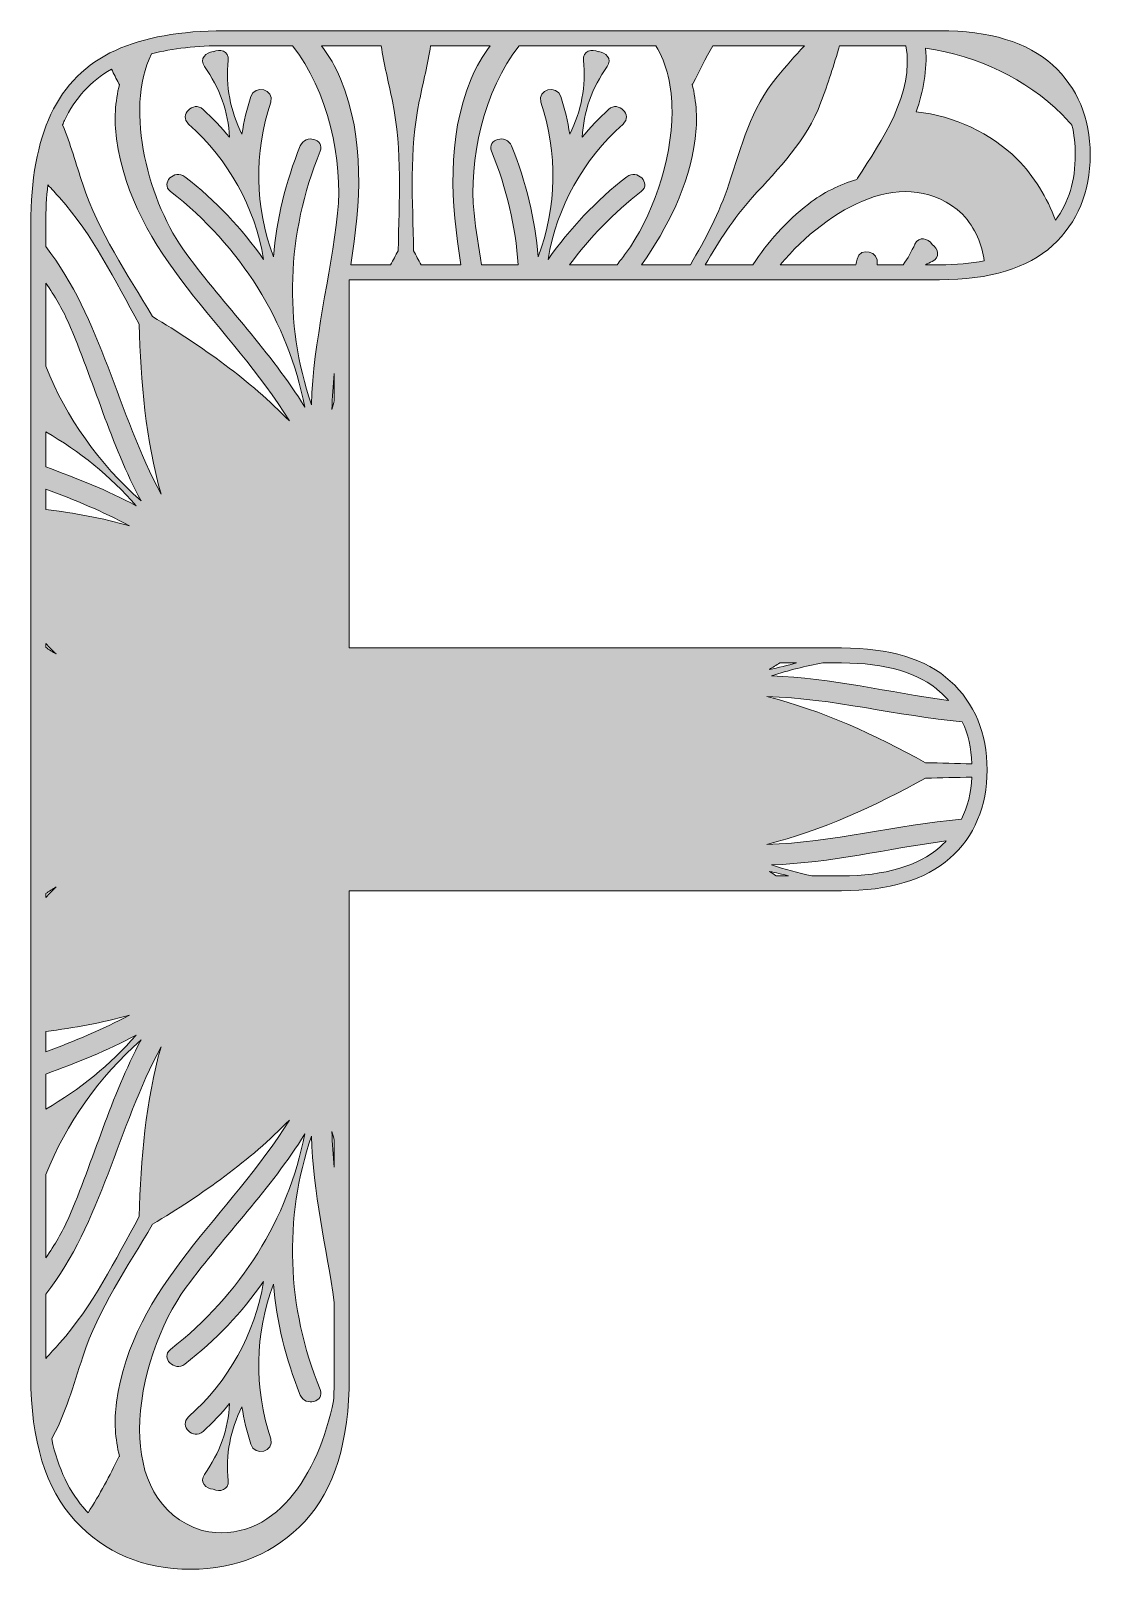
# Model space of a CAD drawing. Extents: x -728 to 2523, y -2539 to -44.
# Drawn here: x 1148.2 to 1431.8, y -456 to -44 of the extents above; entities that cross this region are included whole.
import ezdxf

# ---------------------------------------------------------------- set-up
doc = ezdxf.new("R2010")
doc.units = 0
doc.header["$MEASUREMENT"] = 0
doc.layers.add('Layer 1', color=7, linetype='Continuous', lineweight=0)

msp = doc.modelspace()

# ---------------------------------------------------------------- hatches: boundary and pattern name
at = {"layer": 'Layer 1', "true_color": 0x06b8ba, "transparency": 33554687}
h = msp.add_hatch(color=132, dxfattribs=at)
h.dxf.hatch_style = 2
edge = h.paths.add_edge_path()
edge.add_spline(control_points=[(1412.27, -78.42), (1405.02, -71.35), (1395.66, -66.94), (1385.19, -65.72), (1387.13, -60.27), (1388.2, -54.63), (1387.74, -48.75), (1401.93, -50.8), (1414.43, -56.86), (1424.26, -66.43), (1425.17, -67.37), (1426.04, -68.34), (1426.9, -69.33), (1427.49, -71.78), (1427.8, -74.41), (1427.8, -77.24), (1427.8, -84.23), (1426.04, -90.02), (1422.47, -94.79), (1420.27, -88.64), (1416.82, -83.09), (1412.27, -78.42)], knot_values=[0, 0, 0, 0, 1, 1, 1, 2, 2, 2, 3, 3, 3, 4, 4, 4, 5, 5, 5, 6, 6, 6, 7, 7, 7, 7], degree=3, periodic=0)
edge = h.paths.add_edge_path()
edge.add_spline(control_points=[(1341.3, -88.73), (1348.61, -80.54), (1355.77, -73.74), (1359.72, -63.18), (1361.58, -58.21), (1363.21, -53.15), (1364.71, -48.05), (1364.71, -48.05), (1382.46, -48.05), (1382.46, -48.05), (1384.72, -60.79), (1376.03, -73.45), (1369.47, -83.52), (1369.4, -83.64), (1369.34, -83.76), (1369.29, -83.88), (1364.72, -85.21), (1360.3, -87.38), (1356.36, -90.44), (1350.27, -95.17), (1345.48, -100.69), (1341.5, -106.7), (1341.5, -106.7), (1328.75, -106.7), (1328.75, -106.7), (1332.4, -100.37), (1336.36, -94.26), (1341.3, -88.73)], knot_values=[0, 0, 0, 0, 1, 1, 1, 2, 2, 2, 3, 3, 3, 4, 4, 4, 5, 5, 5, 6, 6, 6, 7, 7, 7, 8, 8, 8, 9, 9, 9, 9], degree=3, periodic=0)
edge = h.paths.add_edge_path()
edge.add_spline(control_points=[(1326.05, -72.94), (1326.73, -67.98), (1326.41, -63.05), (1325.26, -58.41), (1325.34, -58.3), (1325.43, -58.25), (1325.48, -58.12), (1327.11, -54.93), (1328.83, -51.46), (1330.78, -48.05), (1330.78, -48.05), (1355.28, -48.05), (1355.28, -48.05), (1352.77, -50.77), (1350.33, -53.55), (1347.98, -56.41), (1340.82, -65.11), (1338.5, -74.69), (1335.07, -85.13), (1332.53, -92.81), (1328.81, -99.83), (1324.77, -106.7), (1324.77, -106.7), (1311.68, -106.7), (1311.68, -106.7), (1318.7, -96.66), (1324.28, -85.86), (1326.05, -72.94)], knot_values=[0, 0, 0, 0, 1, 1, 1, 2, 2, 2, 3, 3, 3, 4, 4, 4, 5, 5, 5, 6, 6, 6, 7, 7, 7, 8, 8, 8, 9, 9, 9, 9], degree=3, periodic=0)
edge = h.paths.add_edge_path()
edge.add_spline(control_points=[(1250.66, -102.97), (1250.47, -89.54), (1249.44, -76.19), (1252.19, -62.93), (1253.27, -57.78), (1254.46, -52.93), (1255.22, -48.05), (1255.22, -48.05), (1271.18, -48.05), (1271.18, -48.05), (1269.14, -50.71), (1267.41, -53.66), (1266.1, -56.89), (1259.38, -73.37), (1260.75, -89.99), (1263.35, -106.7), (1263.35, -106.7), (1252.67, -106.7), (1252.67, -106.7), (1252.01, -105.45), (1251.34, -104.21), (1250.66, -102.97)], knot_values=[0, 0, 0, 0, 1, 1, 1, 2, 2, 2, 3, 3, 3, 4, 4, 4, 5, 5, 5, 6, 6, 6, 7, 7, 7, 7], degree=3, periodic=0)
edge = h.paths.add_edge_path()
edge.add_spline(control_points=[(1231.1, -56.89), (1229.8, -53.66), (1228.06, -50.71), (1226.02, -48.05), (1226.02, -48.05), (1241.99, -48.05), (1241.99, -48.05), (1242.74, -52.93), (1243.94, -57.78), (1245.01, -62.93), (1247.77, -76.19), (1246.73, -89.54), (1246.55, -102.97), (1245.87, -104.21), (1245.19, -105.45), (1244.53, -106.7), (1244.53, -106.7), (1233.85, -106.7), (1233.85, -106.7), (1236.45, -89.99), (1237.82, -73.37), (1231.1, -56.89)], knot_values=[0, 0, 0, 0, 1, 1, 1, 2, 2, 2, 3, 3, 3, 4, 4, 4, 5, 5, 5, 6, 6, 6, 7, 7, 7, 7], degree=3, periodic=0)
edge = h.paths.add_edge_path()
edge.add_spline(control_points=[(1345.9, -215.05), (1346.83, -214.48), (1347.76, -213.89), (1348.67, -213.29), (1348.67, -213.29), (1353.18, -213.29), (1353.18, -213.29), (1350.79, -213.96), (1348.37, -214.56), (1345.9, -215.05)], knot_values=[0, 0, 0, 0, 1, 1, 1, 2, 2, 2, 3, 3, 3, 3], degree=3, periodic=0)
edge = h.paths.add_edge_path()
edge.add_spline(control_points=[(1387.72, -240.03), (1374.19, -232.58), (1359.86, -225.94), (1345.25, -222.31), (1362.78, -222.74), (1380.23, -227.55), (1397.55, -229.04), (1399.11, -232.35), (1399.96, -236.09), (1400.13, -240.31), (1396, -240.23), (1391.86, -240.09), (1387.72, -240.03)], knot_values=[0, 0, 0, 0, 1, 1, 1, 2, 2, 2, 3, 3, 3, 4, 4, 4, 4], degree=3, periodic=0)
edge = h.paths.add_edge_path()
edge.add_spline(control_points=[(1345.25, -261.87), (1359.86, -258.24), (1374.19, -251.59), (1387.72, -244.14), (1391.86, -244.09), (1395.99, -243.95), (1400.11, -243.87), (1399.9, -248.11), (1398.98, -251.86), (1397.32, -255.16), (1380.07, -256.66), (1362.71, -261.44), (1345.25, -261.87)], knot_values=[0, 0, 0, 0, 1, 1, 1, 2, 2, 2, 3, 3, 3, 4, 4, 4, 4], degree=3, periodic=0)
edge = h.paths.add_edge_path()
edge.add_spline(control_points=[(1345.9, -269.12), (1347.63, -269.46), (1349.33, -269.87), (1351.02, -270.3), (1351.02, -270.3), (1347.75, -270.3), (1347.75, -270.3), (1347.14, -269.9), (1346.53, -269.51), (1345.9, -269.12)], knot_values=[0, 0, 0, 0, 1, 1, 1, 2, 2, 2, 3, 3, 3, 3], degree=3, periodic=0)
edge = h.paths.add_edge_path()
edge.add_spline(control_points=[(1229.46, -348.34), (1229.13, -345.14), (1228.9, -341.94), (1228.82, -338.74), (1229.02, -339.55), (1229.24, -340.36), (1229.46, -341.16), (1229.46, -341.16), (1229.46, -348.34), (1229.46, -348.34)], knot_values=[0, 0, 0, 0, 1, 1, 1, 2, 2, 2, 3, 3, 3, 3], degree=3, periodic=0)
edge = h.paths.add_edge_path()
edge.add_spline(control_points=[(1194.07, -445.59), (1181.9, -441.7), (1177.35, -430.82), (1177.35, -418.54), (1177.35, -405.06), (1182.84, -389.89), (1189.79, -380.47), (1200.13, -366.45), (1212.46, -354.13), (1221.57, -339.39), (1216.99, -362.32), (1204.51, -382.38), (1185.59, -397.11), (1182.79, -399.3), (1186.7, -403.2), (1189.46, -401.05), (1197.72, -394.61), (1204.76, -387.14), (1210.52, -378.92), (1208.11, -393.1), (1201.23, -405.41), (1190.45, -415.16), (1187.81, -417.54), (1191.7, -421.46), (1194.32, -419.08), (1196.92, -416.74), (1199.26, -414.2), (1201.4, -411.59), (1201.04, -418.53), (1198.78, -424.84), (1194.69, -430.56), (1193.29, -432.55), (1195.09, -434.46), (1197.04, -434.54), (1197.04, -434.54), (1197.04, -434.49), (1197.04, -434.49), (1198.76, -435.4), (1201.27, -434.7), (1201.04, -432.26), (1200.37, -425.27), (1201.58, -418.67), (1204.72, -412.48), (1205.29, -415.82), (1206.03, -419.18), (1207.1, -422.5), (1208.19, -425.87), (1213.52, -424.44), (1212.42, -421.04), (1207.97, -407.22), (1208.16, -393.11), (1213.16, -379.63), (1214.04, -389.64), (1216.41, -399.62), (1220.34, -409.32), (1221.66, -412.57), (1226.99, -411.15), (1225.65, -407.85), (1216.66, -385.67), (1215.85, -362.11), (1223.32, -340), (1223.79, -354.99), (1227.28, -369.63), (1229.46, -384.52), (1229.46, -384.52), (1229.46, -404.43), (1229.46, -404.43), (1229.46, -406.64), (1229.38, -408.77), (1229.24, -410.83), (1225.35, -430.28), (1213.43, -449.81), (1194.07, -445.59)], knot_values=[0, 0, 0, 0, 1, 1, 1, 2, 2, 2, 3, 3, 3, 4, 4, 4, 5, 5, 5, 6, 6, 6, 7, 7, 7, 8, 8, 8, 9, 9, 9, 10, 10, 10, 11, 11, 11, 12, 12, 12, 13, 13, 13, 14, 14, 14, 15, 15, 15, 16, 16, 16, 17, 17, 17, 18, 18, 18, 19, 19, 19, 20, 20, 20, 21, 21, 21, 22, 22, 22, 23, 23, 23, 24, 24, 24, 24], degree=3, periodic=0)
edge = h.paths.add_edge_path()
edge.add_spline(control_points=[(1152.21, -275.05), (1153.13, -274.45), (1154.07, -273.85), (1155.01, -273.27), (1154.06, -274.19), (1153.13, -275.13), (1152.21, -276.08), (1152.21, -276.08), (1152.21, -275.05), (1152.21, -275.05)], knot_values=[0, 0, 0, 0, 1, 1, 1, 2, 2, 2, 3, 3, 3, 3], degree=3, periodic=0)
edge = h.paths.add_edge_path()
edge.add_spline(control_points=[(1223.32, -144.18), (1215.85, -122.06), (1216.66, -98.5), (1225.65, -76.32), (1226.99, -73.02), (1221.66, -71.6), (1220.34, -74.85), (1216.41, -84.56), (1214.04, -94.54), (1213.16, -104.55), (1208.16, -91.07), (1207.97, -76.96), (1212.42, -63.13), (1213.52, -59.74), (1208.19, -58.3), (1207.1, -61.67), (1206.03, -65), (1205.29, -68.35), (1204.72, -71.7), (1201.58, -65.5), (1200.37, -58.9), (1201.04, -51.91), (1201.27, -49.47), (1198.76, -48.77), (1197.04, -49.69), (1197.04, -49.69), (1197.04, -49.63), (1197.04, -49.63), (1195.09, -49.71), (1193.29, -51.62), (1194.69, -53.61), (1198.78, -59.34), (1201.04, -65.65), (1201.4, -72.58), (1199.26, -69.97), (1196.92, -67.44), (1194.32, -65.09), (1191.7, -62.72), (1187.81, -66.63), (1190.45, -69.02), (1201.23, -78.76), (1208.11, -91.08), (1210.52, -105.25), (1204.76, -97.03), (1197.72, -89.57), (1189.46, -83.12), (1186.7, -80.98), (1182.79, -84.87), (1185.59, -87.06), (1204.51, -101.79), (1216.99, -121.85), (1221.57, -144.79), (1212.46, -130.04), (1200.13, -117.73), (1189.79, -103.7), (1179.95, -90.36), (1173.04, -65.48), (1180.52, -50.19), (1186.15, -48.78), (1192.65, -48.05), (1199.99, -48.05), (1199.99, -48.05), (1218.26, -48.05), (1218.26, -48.05), (1227.73, -59.75), (1231.87, -79.21), (1230.35, -92.84), (1228.41, -110.1), (1223.86, -126.9), (1223.32, -144.18)], knot_values=[0, 0, 0, 0, 1, 1, 1, 2, 2, 2, 3, 3, 3, 4, 4, 4, 5, 5, 5, 6, 6, 6, 7, 7, 7, 8, 8, 8, 9, 9, 9, 10, 10, 10, 11, 11, 11, 12, 12, 12, 13, 13, 13, 14, 14, 14, 15, 15, 15, 16, 16, 16, 17, 17, 17, 18, 18, 18, 19, 19, 19, 20, 20, 20, 21, 21, 21, 22, 22, 22, 23, 23, 23, 23], degree=3, periodic=0)
edge = h.paths.add_edge_path()
edge.add_spline(control_points=[(1229.46, -143.01), (1229.24, -143.82), (1229.02, -144.63), (1228.82, -145.44), (1228.9, -142.23), (1229.13, -139.03), (1229.46, -135.83), (1229.46, -135.83), (1229.46, -143.01), (1229.46, -143.01)], knot_values=[0, 0, 0, 0, 1, 1, 1, 2, 2, 2, 3, 3, 3, 3], degree=3, periodic=0)
edge = h.paths.add_edge_path()
edge.add_spline(control_points=[(1157.22, -68.1), (1160.01, -62.13), (1164.24, -57.52), (1169.79, -54.34), (1170.46, -55.62), (1171.09, -56.89), (1171.72, -58.12), (1171.77, -58.25), (1171.86, -58.3), (1171.94, -58.41), (1170.79, -63.05), (1170.47, -67.98), (1171.15, -72.94), (1175.44, -104.15), (1201.87, -123.04), (1217.42, -148.5), (1206.96, -137.65), (1194.04, -128.57), (1180.83, -120.58), (1173.95, -109.03), (1166.39, -98), (1162.13, -85.13), (1160.31, -79.6), (1158.8, -74.31), (1156.72, -69.27), (1156.89, -68.88), (1157.04, -68.47), (1157.22, -68.1)], knot_values=[0, 0, 0, 0, 1, 1, 1, 2, 2, 2, 3, 3, 3, 4, 4, 4, 5, 5, 5, 6, 6, 6, 7, 7, 7, 8, 8, 8, 9, 9, 9, 9], degree=3, periodic=0)
edge = h.paths.add_edge_path()
edge.add_spline(control_points=[(1152.21, -95.84), (1152.21, -92.09), (1152.41, -88.58), (1152.78, -85.28), (1153.81, -86.41), (1154.85, -87.56), (1155.9, -88.73), (1164.93, -98.83), (1170.7, -110.91), (1177.26, -122.63), (1177.58, -138.01), (1178.97, -153.67), (1183.09, -168.09), (1171.42, -146.59), (1167.15, -120.99), (1152.21, -101.85), (1152.21, -101.85), (1152.21, -95.84), (1152.21, -95.84)], knot_values=[0, 0, 0, 0, 1, 1, 1, 2, 2, 2, 3, 3, 3, 4, 4, 4, 5, 5, 5, 6, 6, 6, 6], degree=3, periodic=0)
edge = h.paths.add_edge_path()
edge.add_spline(control_points=[(1152.21, -111.61), (1154.66, -115.07), (1156.7, -118.59), (1158.17, -121.96), (1165.12, -137.89), (1169.58, -154.7), (1177.75, -169.94), (1166.41, -159.95), (1157.79, -147.7), (1152.21, -133.87), (1152.21, -133.87), (1152.21, -111.61), (1152.21, -111.61)], knot_values=[0, 0, 0, 0, 1, 1, 1, 2, 2, 2, 3, 3, 3, 4, 4, 4, 4], degree=3, periodic=0)
edge = h.paths.add_edge_path()
edge.add_spline(control_points=[(1152.21, -151.43), (1161.25, -156.61), (1169.42, -163.25), (1176.45, -171.24), (1168.67, -167.07), (1160.48, -163.86), (1152.21, -160.8), (1152.21, -160.8), (1152.21, -151.43), (1152.21, -151.43)], knot_values=[0, 0, 0, 0, 1, 1, 1, 2, 2, 2, 3, 3, 3, 3], degree=3, periodic=0)
edge = h.paths.add_edge_path()
edge.add_spline(control_points=[(1152.21, -166.74), (1159.87, -169.64), (1167.46, -172.7), (1174.61, -176.58), (1167.39, -174.52), (1159.86, -173.14), (1152.21, -172.23), (1152.21, -172.23), (1152.21, -166.74), (1152.21, -166.74)], knot_values=[0, 0, 0, 0, 1, 1, 1, 2, 2, 2, 3, 3, 3, 3], degree=3, periodic=0)
edge = h.paths.add_edge_path()
edge.add_spline(control_points=[(1152.21, -208.09), (1153.13, -209.04), (1154.06, -209.99), (1155.01, -210.9), (1154.07, -210.33), (1153.13, -209.73), (1152.21, -209.12), (1152.21, -209.12), (1152.21, -208.09), (1152.21, -208.09)], knot_values=[0, 0, 0, 0, 1, 1, 1, 2, 2, 2, 3, 3, 3, 3], degree=3, periodic=0)
edge = h.paths.add_edge_path()
edge.add_spline(control_points=[(1152.21, -311.94), (1159.86, -311.04), (1167.39, -309.66), (1174.61, -307.6), (1167.46, -311.47), (1159.87, -314.53), (1152.21, -317.44), (1152.21, -317.44), (1152.21, -311.94), (1152.21, -311.94)], knot_values=[0, 0, 0, 0, 1, 1, 1, 2, 2, 2, 3, 3, 3, 3], degree=3, periodic=0)
edge = h.paths.add_edge_path()
edge.add_spline(control_points=[(1152.21, -323.38), (1160.48, -320.31), (1168.67, -317.11), (1176.45, -312.94), (1169.42, -320.93), (1161.25, -327.56), (1152.21, -332.75), (1152.21, -332.75), (1152.21, -323.38), (1152.21, -323.38)], knot_values=[0, 0, 0, 0, 1, 1, 1, 2, 2, 2, 3, 3, 3, 3], degree=3, periodic=0)
edge = h.paths.add_edge_path()
edge.add_spline(control_points=[(1152.21, -350.3), (1157.79, -336.48), (1166.41, -324.22), (1177.75, -314.24), (1169.58, -329.47), (1165.12, -346.28), (1158.17, -362.22), (1156.7, -365.58), (1154.66, -369.11), (1152.21, -372.57), (1152.21, -372.57), (1152.21, -350.3), (1152.21, -350.3)], knot_values=[0, 0, 0, 0, 1, 1, 1, 2, 2, 2, 3, 3, 3, 4, 4, 4, 4], degree=3, periodic=0)
edge = h.paths.add_edge_path()
edge.add_spline(control_points=[(1152.21, -382.33), (1167.15, -363.19), (1171.42, -337.59), (1183.09, -316.08), (1178.97, -330.51), (1177.58, -346.16), (1177.26, -361.54), (1170.7, -373.26), (1164.93, -385.34), (1155.9, -395.44), (1154.66, -396.84), (1153.42, -398.19), (1152.21, -399.52), (1152.21, -399.52), (1152.21, -382.33), (1152.21, -382.33)], knot_values=[0, 0, 0, 0, 1, 1, 1, 2, 2, 2, 3, 3, 3, 4, 4, 4, 5, 5, 5, 5], degree=3, periodic=0)
edge = h.paths.add_edge_path()
edge.add_spline(control_points=[(1163.03, -440.28), (1158.59, -435.47), (1155.51, -429.03), (1153.8, -421.03), (1157.62, -414.19), (1159.56, -406.86), (1162.13, -399.05), (1166.39, -386.18), (1173.95, -375.15), (1180.83, -363.6), (1194.04, -355.6), (1206.96, -346.52), (1217.42, -335.68), (1201.87, -361.13), (1175.44, -380.02), (1171.15, -411.23), (1170.47, -416.19), (1170.79, -421.12), (1171.94, -425.76), (1171.86, -425.87), (1171.77, -425.92), (1171.72, -426.06), (1169.34, -430.73), (1166.74, -436), (1163.55, -440.82), (1163.38, -440.64), (1163.2, -440.47), (1163.03, -440.28)], knot_values=[0, 0, 0, 0, 1, 1, 1, 2, 2, 2, 3, 3, 3, 4, 4, 4, 5, 5, 5, 6, 6, 6, 7, 7, 7, 8, 8, 8, 9, 9, 9, 9], degree=3, periodic=0)
edge = h.paths.add_edge_path()
edge.add_spline(control_points=[(1391.55, -262.59), (1385.74, -267.7), (1376.9, -270.3), (1365.24, -270.3), (1365.24, -270.3), (1357.25, -270.3), (1357.25, -270.3), (1353.65, -269.53), (1350.06, -268.57), (1346.51, -267.37), (1362.25, -266.88), (1377.6, -263.06), (1393.26, -260.92), (1392.72, -261.49), (1392.15, -262.05), (1391.55, -262.59)], knot_values=[0, 0, 0, 0, 1, 1, 1, 2, 2, 2, 3, 3, 3, 4, 4, 4, 5, 5, 5, 5], degree=3, periodic=0)
edge = h.paths.add_edge_path()
edge.add_spline(control_points=[(1365.24, -213.29), (1377.06, -213.29), (1385.96, -215.92), (1391.66, -221.11), (1392.43, -221.82), (1393.15, -222.56), (1393.82, -223.33), (1377.97, -221.21), (1362.44, -217.31), (1346.51, -216.8), (1351.02, -215.28), (1355.59, -214.12), (1360.19, -213.29), (1360.19, -213.29), (1365.24, -213.29), (1365.24, -213.29)], knot_values=[0, 0, 0, 0, 1, 1, 1, 2, 2, 2, 3, 3, 3, 4, 4, 4, 5, 5, 5, 5], degree=3, periodic=0)
edge = h.paths.add_edge_path()
edge.add_spline(control_points=[(1307.75, -83.12), (1299.49, -89.57), (1292.45, -97.03), (1286.68, -105.25), (1289.09, -91.08), (1295.97, -78.76), (1306.75, -69.02), (1309.39, -66.63), (1305.5, -62.72), (1302.88, -65.09), (1300.28, -67.44), (1297.95, -69.97), (1295.8, -72.58), (1296.16, -65.65), (1298.43, -59.34), (1302.51, -53.61), (1303.91, -51.62), (1302.11, -49.71), (1300.16, -49.63), (1300.16, -49.63), (1300.16, -49.69), (1300.16, -49.69), (1298.44, -48.77), (1295.93, -49.47), (1296.16, -51.91), (1296.83, -58.9), (1295.63, -65.5), (1292.49, -71.7), (1291.92, -68.35), (1291.17, -65), (1290.1, -61.67), (1289.01, -58.3), (1283.68, -59.74), (1284.78, -63.13), (1289.24, -76.96), (1289.04, -91.07), (1284.04, -104.55), (1283.17, -94.54), (1280.79, -84.56), (1276.87, -74.85), (1275.54, -71.6), (1270.21, -73.02), (1271.55, -76.32), (1275.58, -86.26), (1277.95, -96.47), (1278.68, -106.7), (1278.68, -106.7), (1268.86, -106.7), (1268.86, -106.7), (1268.09, -102.1), (1267.38, -97.49), (1266.86, -92.84), (1265.33, -79.21), (1269.47, -59.75), (1278.94, -48.05), (1278.94, -48.05), (1315.49, -48.05), (1315.49, -48.05), (1318.54, -52.95), (1319.85, -59.09), (1319.85, -65.64), (1319.85, -79.12), (1314.36, -94.29), (1307.41, -103.7), (1306.67, -104.71), (1305.91, -105.71), (1305.15, -106.7), (1305.15, -106.7), (1292.44, -106.7), (1292.44, -106.7), (1297.79, -99.44), (1304.2, -92.83), (1311.62, -87.06), (1314.41, -84.87), (1310.5, -80.98), (1307.75, -83.12)], knot_values=[0, 0, 0, 0, 1, 1, 1, 2, 2, 2, 3, 3, 3, 4, 4, 4, 5, 5, 5, 6, 6, 6, 7, 7, 7, 8, 8, 8, 9, 9, 9, 10, 10, 10, 11, 11, 11, 12, 12, 12, 13, 13, 13, 14, 14, 14, 15, 15, 15, 16, 16, 16, 17, 17, 17, 18, 18, 18, 19, 19, 19, 20, 20, 20, 21, 21, 21, 22, 22, 22, 23, 23, 23, 24, 24, 24, 25, 25, 25, 25], degree=3, periodic=0)
edge = h.paths.add_edge_path()
edge.add_spline(control_points=[(1387.73, -106.7), (1388.32, -106.39), (1388.91, -106.09), (1389.52, -105.81), (1391.75, -104.8), (1391.1, -102.27), (1389.45, -101.23), (1388.42, -99.59), (1385.89, -98.94), (1384.88, -101.17), (1383.98, -103.14), (1382.93, -104.97), (1381.76, -106.7), (1381.76, -106.7), (1374.73, -106.7), (1374.73, -106.7), (1374.73, -106.66), (1374.74, -106.63), (1374.75, -106.59), (1375.49, -103.13), (1370.16, -101.71), (1369.41, -105.2), (1369.3, -105.7), (1369.17, -106.2), (1369.06, -106.7), (1369.06, -106.7), (1348.81, -106.7), (1348.81, -106.7), (1361.87, -91.27), (1382.57, -79.47), (1397.57, -93.12), (1401.1, -97), (1402.92, -101.26), (1403.42, -105.67), (1399.84, -106.35), (1395.87, -106.7), (1391.49, -106.7), (1391.49, -106.7), (1387.73, -106.7), (1387.73, -106.7)], knot_values=[0, 0, 0, 0, 1, 1, 1, 2, 2, 2, 3, 3, 3, 4, 4, 4, 5, 5, 5, 6, 6, 6, 7, 7, 7, 8, 8, 8, 9, 9, 9, 10, 10, 10, 11, 11, 11, 12, 12, 12, 13, 13, 13, 13], degree=3, periodic=0)
edge = h.paths.add_edge_path()
edge.add_spline(control_points=[(1421.71, -53.19), (1415.06, -47.12), (1404.91, -44.05), (1391.49, -44.05), (1391.49, -44.05), (1199.99, -44.05), (1199.99, -44.05), (1188.28, -44.05), (1178.47, -45.81), (1170.84, -49.29), (1163.05, -52.86), (1157.24, -58.61), (1153.59, -66.4), (1150.02, -74.02), (1148.21, -83.92), (1148.21, -95.84), (1148.21, -95.84), (1148.21, -404.43), (1148.21, -404.43), (1148.21, -421.47), (1152.21, -434.45), (1160.08, -442.99), (1168.02, -451.59), (1178.41, -455.95), (1190.97, -455.95), (1203.33, -455.95), (1213.64, -451.64), (1221.56, -443.14), (1229.46, -434.68), (1233.46, -421.66), (1233.46, -404.43), (1233.46, -404.43), (1233.46, -274.3), (1233.46, -274.3), (1233.46, -274.3), (1365.24, -274.3), (1365.24, -274.3), (1377.9, -274.3), (1387.65, -271.37), (1394.2, -265.59), (1400.81, -259.74), (1404.17, -251.78), (1404.17, -241.93), (1404.17, -232.09), (1400.86, -224.09), (1394.34, -218.15), (1387.89, -212.27), (1378.08, -209.29), (1365.24, -209.29), (1365.24, -209.29), (1233.46, -209.29), (1233.46, -209.29), (1233.46, -209.29), (1233.46, -110.7), (1233.46, -110.7), (1233.46, -110.7), (1391.49, -110.7), (1391.49, -110.7), (1404.91, -110.7), (1415.06, -107.62), (1421.71, -101.56), (1428.41, -95.44), (1431.8, -87.26), (1431.8, -77.24), (1431.8, -67.39), (1428.41, -59.3), (1421.71, -53.19)], knot_values=[0, 0, 0, 0, 1, 1, 1, 2, 2, 2, 3, 3, 3, 4, 4, 4, 5, 5, 5, 6, 6, 6, 7, 7, 7, 8, 8, 8, 9, 9, 9, 10, 10, 10, 11, 11, 11, 12, 12, 12, 13, 13, 13, 14, 14, 14, 15, 15, 15, 16, 16, 16, 17, 17, 17, 18, 18, 18, 19, 19, 19, 20, 20, 20, 21, 21, 21, 22, 22, 22, 22], degree=3, periodic=0)

# ---------------------------------------------------------------- linework, layer by layer
at = {"layer": 'Layer 1'}
for points, knots in [([(1421.71, -53.19), (1415.06, -47.12), (1404.91, -44.05), (1391.49, -44.05), (1391.49, -44.05), (1199.99, -44.05), (1199.99, -44.05), (1188.28, -44.05), (1178.47, -45.81), (1170.84, -49.29), (1163.05, -52.86), (1157.24, -58.61), (1153.59, -66.4), (1150.02, -74.02), (1148.21, -83.92), (1148.21, -95.84), (1148.21, -95.84), (1148.21, -404.43), (1148.21, -404.43), (1148.21, -421.47), (1152.21, -434.45), (1160.08, -442.99), (1168.02, -451.59), (1178.41, -455.95), (1190.97, -455.95), (1203.33, -455.95), (1213.64, -451.64), (1221.56, -443.14), (1229.46, -434.68), (1233.46, -421.66), (1233.46, -404.43), (1233.46, -404.43), (1233.46, -274.3), (1233.46, -274.3), (1233.46, -274.3), (1365.24, -274.3), (1365.24, -274.3), (1377.9, -274.3), (1387.65, -271.37), (1394.2, -265.59), (1400.81, -259.74), (1404.17, -251.78), (1404.17, -241.93), (1404.17, -232.09), (1400.86, -224.09), (1394.34, -218.15), (1387.89, -212.27), (1378.08, -209.29), (1365.24, -209.29), (1365.24, -209.29), (1233.46, -209.29), (1233.46, -209.29), (1233.46, -209.29), (1233.46, -110.7), (1233.46, -110.7), (1233.46, -110.7), (1391.49, -110.7), (1391.49, -110.7), (1404.91, -110.7), (1415.06, -107.62), (1421.71, -101.56), (1428.41, -95.44), (1431.8, -87.26), (1431.8, -77.24), (1431.8, -67.39), (1428.41, -59.3), (1421.71, -53.19)], [0, 0, 0, 0, 1, 1, 1, 2, 2, 2, 3, 3, 3, 4, 4, 4, 5, 5, 5, 6, 6, 6, 7, 7, 7, 8, 8, 8, 9, 9, 9, 10, 10, 10, 11, 11, 11, 12, 12, 12, 13, 13, 13, 14, 14, 14, 15, 15, 15, 16, 16, 16, 17, 17, 17, 18, 18, 18, 19, 19, 19, 20, 20, 20, 21, 21, 21, 22, 22, 22, 22]), ([(1223.32, -144.18), (1215.85, -122.06), (1216.66, -98.5), (1225.65, -76.32), (1226.99, -73.02), (1221.66, -71.6), (1220.34, -74.85), (1216.41, -84.56), (1214.04, -94.54), (1213.16, -104.55), (1208.16, -91.07), (1207.97, -76.96), (1212.42, -63.13), (1213.52, -59.74), (1208.19, -58.3), (1207.1, -61.67), (1206.03, -65), (1205.29, -68.35), (1204.72, -71.7), (1201.58, -65.5), (1200.37, -58.9), (1201.04, -51.91), (1201.27, -49.47), (1198.76, -48.77), (1197.04, -49.69), (1197.04, -49.69), (1197.04, -49.63), (1197.04, -49.63), (1195.09, -49.71), (1193.29, -51.62), (1194.69, -53.61), (1198.78, -59.34), (1201.04, -65.65), (1201.4, -72.58), (1199.26, -69.97), (1196.92, -67.44), (1194.32, -65.09), (1191.7, -62.72), (1187.81, -66.63), (1190.45, -69.02), (1201.23, -78.76), (1208.11, -91.08), (1210.52, -105.25), (1204.76, -97.03), (1197.72, -89.57), (1189.46, -83.12), (1186.7, -80.98), (1182.79, -84.87), (1185.59, -87.06), (1204.51, -101.79), (1216.99, -121.85), (1221.57, -144.79), (1212.46, -130.04), (1200.13, -117.73), (1189.79, -103.7), (1179.95, -90.36), (1173.04, -65.48), (1180.52, -50.19), (1186.15, -48.78), (1192.65, -48.05), (1199.99, -48.05), (1199.99, -48.05), (1218.26, -48.05), (1218.26, -48.05), (1227.73, -59.75), (1231.87, -79.21), (1230.35, -92.84), (1228.41, -110.1), (1223.86, -126.9), (1223.32, -144.18)], [0, 0, 0, 0, 1, 1, 1, 2, 2, 2, 3, 3, 3, 4, 4, 4, 5, 5, 5, 6, 6, 6, 7, 7, 7, 8, 8, 8, 9, 9, 9, 10, 10, 10, 11, 11, 11, 12, 12, 12, 13, 13, 13, 14, 14, 14, 15, 15, 15, 16, 16, 16, 17, 17, 17, 18, 18, 18, 19, 19, 19, 20, 20, 20, 21, 21, 21, 22, 22, 22, 23, 23, 23, 23]), ([(1231.1, -56.89), (1229.8, -53.66), (1228.06, -50.71), (1226.02, -48.05), (1226.02, -48.05), (1241.99, -48.05), (1241.99, -48.05), (1242.74, -52.93), (1243.94, -57.78), (1245.01, -62.93), (1247.77, -76.19), (1246.73, -89.54), (1246.55, -102.97), (1245.87, -104.21), (1245.19, -105.45), (1244.53, -106.7), (1244.53, -106.7), (1233.85, -106.7), (1233.85, -106.7), (1236.45, -89.99), (1237.82, -73.37), (1231.1, -56.89)], [0, 0, 0, 0, 1, 1, 1, 2, 2, 2, 3, 3, 3, 4, 4, 4, 5, 5, 5, 6, 6, 6, 7, 7, 7, 7]), ([(1250.66, -102.97), (1250.47, -89.54), (1249.44, -76.19), (1252.19, -62.93), (1253.27, -57.78), (1254.46, -52.93), (1255.22, -48.05), (1255.22, -48.05), (1271.18, -48.05), (1271.18, -48.05), (1269.14, -50.71), (1267.41, -53.66), (1266.1, -56.89), (1259.38, -73.37), (1260.75, -89.99), (1263.35, -106.7), (1263.35, -106.7), (1252.67, -106.7), (1252.67, -106.7), (1252.01, -105.45), (1251.34, -104.21), (1250.66, -102.97)], [0, 0, 0, 0, 1, 1, 1, 2, 2, 2, 3, 3, 3, 4, 4, 4, 5, 5, 5, 6, 6, 6, 7, 7, 7, 7]), ([(1307.75, -83.12), (1299.49, -89.57), (1292.45, -97.03), (1286.68, -105.25), (1289.09, -91.08), (1295.97, -78.76), (1306.75, -69.02), (1309.39, -66.63), (1305.5, -62.72), (1302.88, -65.09), (1300.28, -67.44), (1297.95, -69.97), (1295.8, -72.58), (1296.16, -65.65), (1298.43, -59.34), (1302.51, -53.61), (1303.91, -51.62), (1302.11, -49.71), (1300.16, -49.63), (1300.16, -49.63), (1300.16, -49.69), (1300.16, -49.69), (1298.44, -48.77), (1295.93, -49.47), (1296.16, -51.91), (1296.83, -58.9), (1295.63, -65.5), (1292.49, -71.7), (1291.92, -68.35), (1291.17, -65), (1290.1, -61.67), (1289.01, -58.3), (1283.68, -59.74), (1284.78, -63.13), (1289.24, -76.96), (1289.04, -91.07), (1284.04, -104.55), (1283.17, -94.54), (1280.79, -84.56), (1276.87, -74.85), (1275.54, -71.6), (1270.21, -73.02), (1271.55, -76.32), (1275.58, -86.26), (1277.95, -96.47), (1278.68, -106.7), (1278.68, -106.7), (1268.86, -106.7), (1268.86, -106.7), (1268.09, -102.1), (1267.38, -97.49), (1266.86, -92.84), (1265.33, -79.21), (1269.47, -59.75), (1278.94, -48.05), (1278.94, -48.05), (1315.49, -48.05), (1315.49, -48.05), (1318.54, -52.95), (1319.85, -59.09), (1319.85, -65.64), (1319.85, -79.12), (1314.36, -94.29), (1307.41, -103.7), (1306.67, -104.71), (1305.91, -105.71), (1305.15, -106.7), (1305.15, -106.7), (1292.44, -106.7), (1292.44, -106.7), (1297.79, -99.44), (1304.2, -92.83), (1311.62, -87.06), (1314.41, -84.87), (1310.5, -80.98), (1307.75, -83.12)], [0, 0, 0, 0, 1, 1, 1, 2, 2, 2, 3, 3, 3, 4, 4, 4, 5, 5, 5, 6, 6, 6, 7, 7, 7, 8, 8, 8, 9, 9, 9, 10, 10, 10, 11, 11, 11, 12, 12, 12, 13, 13, 13, 14, 14, 14, 15, 15, 15, 16, 16, 16, 17, 17, 17, 18, 18, 18, 19, 19, 19, 20, 20, 20, 21, 21, 21, 22, 22, 22, 23, 23, 23, 24, 24, 24, 25, 25, 25, 25]), ([(1326.05, -72.94), (1326.73, -67.98), (1326.41, -63.05), (1325.26, -58.41), (1325.34, -58.3), (1325.43, -58.25), (1325.48, -58.12), (1327.11, -54.93), (1328.83, -51.46), (1330.78, -48.05), (1330.78, -48.05), (1355.28, -48.05), (1355.28, -48.05), (1352.77, -50.77), (1350.33, -53.55), (1347.98, -56.41), (1340.82, -65.11), (1338.5, -74.69), (1335.07, -85.13), (1332.53, -92.81), (1328.81, -99.83), (1324.77, -106.7), (1324.77, -106.7), (1311.68, -106.7), (1311.68, -106.7), (1318.7, -96.66), (1324.28, -85.86), (1326.05, -72.94)], [0, 0, 0, 0, 1, 1, 1, 2, 2, 2, 3, 3, 3, 4, 4, 4, 5, 5, 5, 6, 6, 6, 7, 7, 7, 8, 8, 8, 9, 9, 9, 9]), ([(1341.3, -88.73), (1348.61, -80.54), (1355.77, -73.74), (1359.72, -63.18), (1361.58, -58.21), (1363.21, -53.15), (1364.71, -48.05), (1364.71, -48.05), (1382.46, -48.05), (1382.46, -48.05), (1384.72, -60.79), (1376.03, -73.45), (1369.47, -83.52), (1369.4, -83.64), (1369.34, -83.76), (1369.29, -83.88), (1364.72, -85.21), (1360.3, -87.38), (1356.36, -90.44), (1350.27, -95.17), (1345.48, -100.69), (1341.5, -106.7), (1341.5, -106.7), (1328.75, -106.7), (1328.75, -106.7), (1332.4, -100.37), (1336.36, -94.26), (1341.3, -88.73)], [0, 0, 0, 0, 1, 1, 1, 2, 2, 2, 3, 3, 3, 4, 4, 4, 5, 5, 5, 6, 6, 6, 7, 7, 7, 8, 8, 8, 9, 9, 9, 9]), ([(1412.27, -78.42), (1405.02, -71.35), (1395.66, -66.94), (1385.19, -65.72), (1387.13, -60.27), (1388.2, -54.63), (1387.74, -48.75), (1401.93, -50.8), (1414.43, -56.86), (1424.26, -66.43), (1425.17, -67.37), (1426.04, -68.34), (1426.9, -69.33), (1427.49, -71.78), (1427.8, -74.41), (1427.8, -77.24), (1427.8, -84.23), (1426.04, -90.02), (1422.47, -94.79), (1420.27, -88.64), (1416.82, -83.09), (1412.27, -78.42)], [0, 0, 0, 0, 1, 1, 1, 2, 2, 2, 3, 3, 3, 4, 4, 4, 5, 5, 5, 6, 6, 6, 7, 7, 7, 7]), ([(1157.22, -68.1), (1160.01, -62.13), (1164.24, -57.52), (1169.79, -54.34), (1170.46, -55.62), (1171.09, -56.89), (1171.72, -58.12), (1171.77, -58.25), (1171.86, -58.3), (1171.94, -58.41), (1170.79, -63.05), (1170.47, -67.98), (1171.15, -72.94), (1175.44, -104.15), (1201.87, -123.04), (1217.42, -148.5), (1206.96, -137.65), (1194.04, -128.57), (1180.83, -120.58), (1173.95, -109.03), (1166.39, -98), (1162.13, -85.13), (1160.31, -79.6), (1158.8, -74.31), (1156.72, -69.27), (1156.89, -68.88), (1157.04, -68.47), (1157.22, -68.1)], [0, 0, 0, 0, 1, 1, 1, 2, 2, 2, 3, 3, 3, 4, 4, 4, 5, 5, 5, 6, 6, 6, 7, 7, 7, 8, 8, 8, 9, 9, 9, 9]), ([(1387.73, -106.7), (1388.32, -106.39), (1388.91, -106.09), (1389.52, -105.81), (1391.75, -104.8), (1391.1, -102.27), (1389.45, -101.23), (1388.42, -99.59), (1385.89, -98.94), (1384.88, -101.17), (1383.98, -103.14), (1382.93, -104.97), (1381.76, -106.7), (1381.76, -106.7), (1374.73, -106.7), (1374.73, -106.7), (1374.73, -106.66), (1374.74, -106.63), (1374.75, -106.59), (1375.49, -103.13), (1370.16, -101.71), (1369.41, -105.2), (1369.3, -105.7), (1369.17, -106.2), (1369.06, -106.7), (1369.06, -106.7), (1348.81, -106.7), (1348.81, -106.7), (1361.87, -91.27), (1382.57, -79.47), (1397.57, -93.12), (1401.1, -97), (1402.92, -101.26), (1403.42, -105.67), (1399.84, -106.35), (1395.87, -106.7), (1391.49, -106.7), (1391.49, -106.7), (1387.73, -106.7), (1387.73, -106.7)], [0, 0, 0, 0, 1, 1, 1, 2, 2, 2, 3, 3, 3, 4, 4, 4, 5, 5, 5, 6, 6, 6, 7, 7, 7, 8, 8, 8, 9, 9, 9, 10, 10, 10, 11, 11, 11, 12, 12, 12, 13, 13, 13, 13]), ([(1152.21, -95.84), (1152.21, -92.09), (1152.41, -88.58), (1152.78, -85.28), (1153.81, -86.41), (1154.85, -87.56), (1155.9, -88.73), (1164.93, -98.83), (1170.7, -110.91), (1177.26, -122.63), (1177.58, -138.01), (1178.97, -153.67), (1183.09, -168.09), (1171.42, -146.59), (1167.15, -120.99), (1152.21, -101.85), (1152.21, -101.85), (1152.21, -95.84), (1152.21, -95.84)], [0, 0, 0, 0, 1, 1, 1, 2, 2, 2, 3, 3, 3, 4, 4, 4, 5, 5, 5, 6, 6, 6, 6]), ([(1152.21, -111.61), (1154.66, -115.07), (1156.7, -118.59), (1158.17, -121.96), (1165.12, -137.89), (1169.58, -154.7), (1177.75, -169.94), (1166.41, -159.95), (1157.79, -147.7), (1152.21, -133.87), (1152.21, -133.87), (1152.21, -111.61), (1152.21, -111.61)], [0, 0, 0, 0, 1, 1, 1, 2, 2, 2, 3, 3, 3, 4, 4, 4, 4]), ([(1229.46, -143.01), (1229.24, -143.82), (1229.02, -144.63), (1228.82, -145.44), (1228.9, -142.23), (1229.13, -139.03), (1229.46, -135.83), (1229.46, -135.83), (1229.46, -143.01), (1229.46, -143.01)], [0, 0, 0, 0, 1, 1, 1, 2, 2, 2, 3, 3, 3, 3]), ([(1152.21, -151.43), (1161.25, -156.61), (1169.42, -163.25), (1176.45, -171.24), (1168.67, -167.07), (1160.48, -163.86), (1152.21, -160.8), (1152.21, -160.8), (1152.21, -151.43), (1152.21, -151.43)], [0, 0, 0, 0, 1, 1, 1, 2, 2, 2, 3, 3, 3, 3]), ([(1152.21, -166.74), (1159.87, -169.64), (1167.46, -172.7), (1174.61, -176.58), (1167.39, -174.52), (1159.86, -173.14), (1152.21, -172.23), (1152.21, -172.23), (1152.21, -166.74), (1152.21, -166.74)], [0, 0, 0, 0, 1, 1, 1, 2, 2, 2, 3, 3, 3, 3]), ([(1152.21, -208.09), (1153.13, -209.04), (1154.06, -209.99), (1155.01, -210.9), (1154.07, -210.33), (1153.13, -209.73), (1152.21, -209.12), (1152.21, -209.12), (1152.21, -208.09), (1152.21, -208.09)], [0, 0, 0, 0, 1, 1, 1, 2, 2, 2, 3, 3, 3, 3]), ([(1345.9, -215.05), (1346.83, -214.48), (1347.76, -213.89), (1348.67, -213.29), (1348.67, -213.29), (1353.18, -213.29), (1353.18, -213.29), (1350.79, -213.96), (1348.37, -214.56), (1345.9, -215.05)], [0, 0, 0, 0, 1, 1, 1, 2, 2, 2, 3, 3, 3, 3]), ([(1365.24, -213.29), (1377.06, -213.29), (1385.96, -215.92), (1391.66, -221.11), (1392.43, -221.82), (1393.15, -222.56), (1393.82, -223.33), (1377.97, -221.21), (1362.44, -217.31), (1346.51, -216.8), (1351.02, -215.28), (1355.59, -214.12), (1360.19, -213.29), (1360.19, -213.29), (1365.24, -213.29), (1365.24, -213.29)], [0, 0, 0, 0, 1, 1, 1, 2, 2, 2, 3, 3, 3, 4, 4, 4, 5, 5, 5, 5]), ([(1387.72, -240.03), (1374.19, -232.58), (1359.86, -225.94), (1345.25, -222.31), (1362.78, -222.74), (1380.23, -227.55), (1397.55, -229.04), (1399.11, -232.35), (1399.96, -236.09), (1400.13, -240.31), (1396, -240.23), (1391.86, -240.09), (1387.72, -240.03)], [0, 0, 0, 0, 1, 1, 1, 2, 2, 2, 3, 3, 3, 4, 4, 4, 4]), ([(1345.25, -261.87), (1359.86, -258.24), (1374.19, -251.59), (1387.72, -244.14), (1391.86, -244.09), (1395.99, -243.95), (1400.11, -243.87), (1399.9, -248.11), (1398.98, -251.86), (1397.32, -255.16), (1380.07, -256.66), (1362.71, -261.44), (1345.25, -261.87)], [0, 0, 0, 0, 1, 1, 1, 2, 2, 2, 3, 3, 3, 4, 4, 4, 4]), ([(1391.55, -262.59), (1385.74, -267.7), (1376.9, -270.3), (1365.24, -270.3), (1365.24, -270.3), (1357.25, -270.3), (1357.25, -270.3), (1353.65, -269.53), (1350.06, -268.57), (1346.51, -267.37), (1362.25, -266.88), (1377.6, -263.06), (1393.26, -260.92), (1392.72, -261.49), (1392.15, -262.05), (1391.55, -262.59)], [0, 0, 0, 0, 1, 1, 1, 2, 2, 2, 3, 3, 3, 4, 4, 4, 5, 5, 5, 5]), ([(1345.9, -269.12), (1347.63, -269.46), (1349.33, -269.87), (1351.02, -270.3), (1351.02, -270.3), (1347.75, -270.3), (1347.75, -270.3), (1347.14, -269.9), (1346.53, -269.51), (1345.9, -269.12)], [0, 0, 0, 0, 1, 1, 1, 2, 2, 2, 3, 3, 3, 3]), ([(1152.21, -275.05), (1153.13, -274.45), (1154.07, -273.85), (1155.01, -273.27), (1154.06, -274.19), (1153.13, -275.13), (1152.21, -276.08), (1152.21, -276.08), (1152.21, -275.05), (1152.21, -275.05)], [0, 0, 0, 0, 1, 1, 1, 2, 2, 2, 3, 3, 3, 3]), ([(1152.21, -311.94), (1159.86, -311.04), (1167.39, -309.66), (1174.61, -307.6), (1167.46, -311.47), (1159.87, -314.53), (1152.21, -317.44), (1152.21, -317.44), (1152.21, -311.94), (1152.21, -311.94)], [0, 0, 0, 0, 1, 1, 1, 2, 2, 2, 3, 3, 3, 3]), ([(1152.21, -323.38), (1160.48, -320.31), (1168.67, -317.11), (1176.45, -312.94), (1169.42, -320.93), (1161.25, -327.56), (1152.21, -332.75), (1152.21, -332.75), (1152.21, -323.38), (1152.21, -323.38)], [0, 0, 0, 0, 1, 1, 1, 2, 2, 2, 3, 3, 3, 3]), ([(1152.21, -350.3), (1157.79, -336.48), (1166.41, -324.22), (1177.75, -314.24), (1169.58, -329.47), (1165.12, -346.28), (1158.17, -362.22), (1156.7, -365.58), (1154.66, -369.11), (1152.21, -372.57), (1152.21, -372.57), (1152.21, -350.3), (1152.21, -350.3)], [0, 0, 0, 0, 1, 1, 1, 2, 2, 2, 3, 3, 3, 4, 4, 4, 4]), ([(1152.21, -382.33), (1167.15, -363.19), (1171.42, -337.59), (1183.09, -316.08), (1178.97, -330.51), (1177.58, -346.16), (1177.26, -361.54), (1170.7, -373.26), (1164.93, -385.34), (1155.9, -395.44), (1154.66, -396.84), (1153.42, -398.19), (1152.21, -399.52), (1152.21, -399.52), (1152.21, -382.33), (1152.21, -382.33)], [0, 0, 0, 0, 1, 1, 1, 2, 2, 2, 3, 3, 3, 4, 4, 4, 5, 5, 5, 5]), ([(1163.03, -440.28), (1158.59, -435.47), (1155.51, -429.03), (1153.8, -421.03), (1157.62, -414.19), (1159.56, -406.86), (1162.13, -399.05), (1166.39, -386.18), (1173.95, -375.15), (1180.83, -363.6), (1194.04, -355.6), (1206.96, -346.52), (1217.42, -335.68), (1201.87, -361.13), (1175.44, -380.02), (1171.15, -411.23), (1170.47, -416.19), (1170.79, -421.12), (1171.94, -425.76), (1171.86, -425.87), (1171.77, -425.92), (1171.72, -426.06), (1169.34, -430.73), (1166.74, -436), (1163.55, -440.82), (1163.38, -440.64), (1163.2, -440.47), (1163.03, -440.28)], [0, 0, 0, 0, 1, 1, 1, 2, 2, 2, 3, 3, 3, 4, 4, 4, 5, 5, 5, 6, 6, 6, 7, 7, 7, 8, 8, 8, 9, 9, 9, 9]), ([(1194.07, -445.59), (1181.9, -441.7), (1177.35, -430.82), (1177.35, -418.54), (1177.35, -405.06), (1182.84, -389.89), (1189.79, -380.47), (1200.13, -366.45), (1212.46, -354.13), (1221.57, -339.39), (1216.99, -362.32), (1204.51, -382.38), (1185.59, -397.11), (1182.79, -399.3), (1186.7, -403.2), (1189.46, -401.05), (1197.72, -394.61), (1204.76, -387.14), (1210.52, -378.92), (1208.11, -393.1), (1201.23, -405.41), (1190.45, -415.16), (1187.81, -417.54), (1191.7, -421.46), (1194.32, -419.08), (1196.92, -416.74), (1199.26, -414.2), (1201.4, -411.59), (1201.04, -418.53), (1198.78, -424.84), (1194.69, -430.56), (1193.29, -432.55), (1195.09, -434.46), (1197.04, -434.54), (1197.04, -434.54), (1197.04, -434.49), (1197.04, -434.49), (1198.76, -435.4), (1201.27, -434.7), (1201.04, -432.26), (1200.37, -425.27), (1201.58, -418.67), (1204.72, -412.48), (1205.29, -415.82), (1206.03, -419.18), (1207.1, -422.5), (1208.19, -425.87), (1213.52, -424.44), (1212.42, -421.04), (1207.97, -407.22), (1208.16, -393.11), (1213.16, -379.63), (1214.04, -389.64), (1216.41, -399.62), (1220.34, -409.32), (1221.66, -412.57), (1226.99, -411.15), (1225.65, -407.85), (1216.66, -385.67), (1215.85, -362.11), (1223.32, -340), (1223.79, -354.99), (1227.28, -369.63), (1229.46, -384.52), (1229.46, -384.52), (1229.46, -404.43), (1229.46, -404.43), (1229.46, -406.64), (1229.38, -408.77), (1229.24, -410.83), (1225.35, -430.28), (1213.43, -449.81), (1194.07, -445.59)], [0, 0, 0, 0, 1, 1, 1, 2, 2, 2, 3, 3, 3, 4, 4, 4, 5, 5, 5, 6, 6, 6, 7, 7, 7, 8, 8, 8, 9, 9, 9, 10, 10, 10, 11, 11, 11, 12, 12, 12, 13, 13, 13, 14, 14, 14, 15, 15, 15, 16, 16, 16, 17, 17, 17, 18, 18, 18, 19, 19, 19, 20, 20, 20, 21, 21, 21, 22, 22, 22, 23, 23, 23, 24, 24, 24, 24]), ([(1229.46, -348.34), (1229.13, -345.14), (1228.9, -341.94), (1228.82, -338.74), (1229.02, -339.55), (1229.24, -340.36), (1229.46, -341.16), (1229.46, -341.16), (1229.46, -348.34), (1229.46, -348.34)], [0, 0, 0, 0, 1, 1, 1, 2, 2, 2, 3, 3, 3, 3])]:
    msp.add_open_spline(points, degree=3, knots=knots, dxfattribs=at)

doc.saveas('drawing.dxf')
